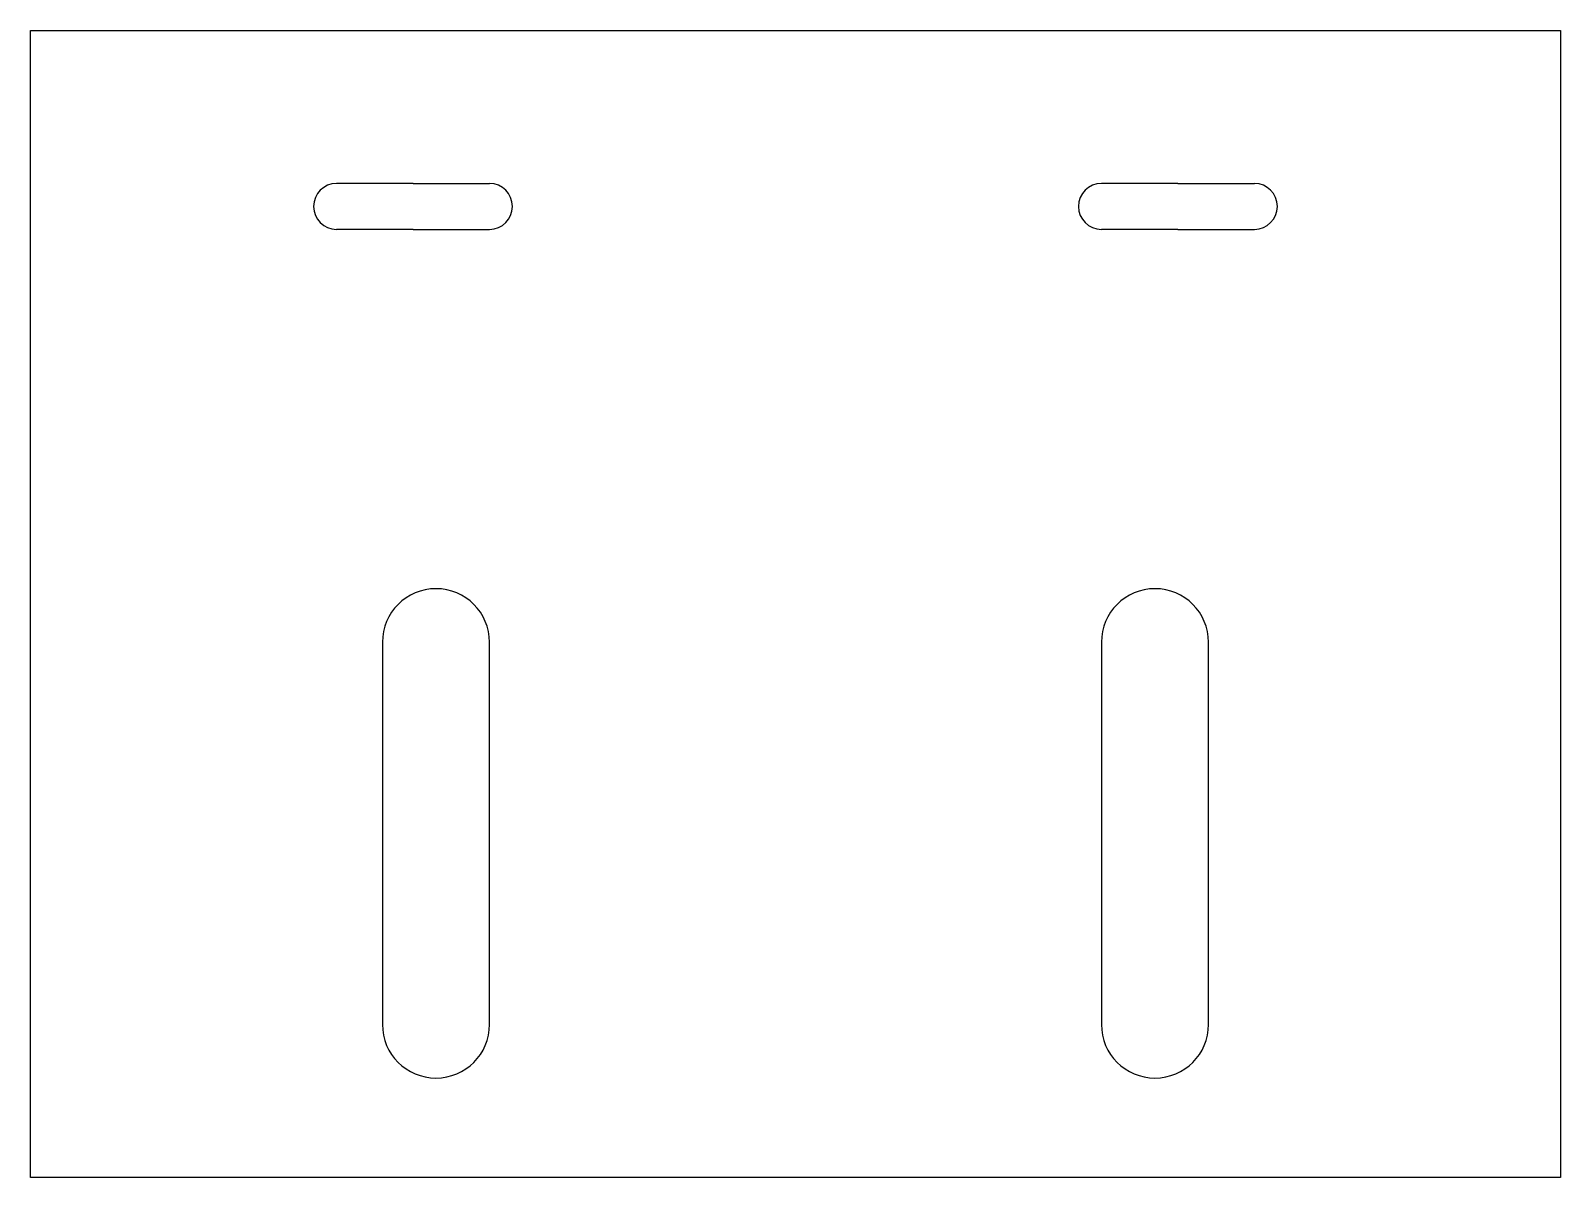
# Model space of a CAD drawing. Header units: millimetres. Extents: x 2417 to 2617, y 1561 to 1711.
import ezdxf

# ---------------------------------------------------------------- set-up
doc = ezdxf.new("R2010")
doc.units = ezdxf.units.MM

msp = doc.modelspace()

# ---------------------------------------------------------------- linework, layer by layer
for p, q in [((2417.48, 1710.82), (2617.48, 1710.82)), ((2417.48, 1560.82), (2417.48, 1710.82)), ((2617.48, 1710.82), (2617.48, 1560.82)), ((2467.48, 1690.82), (2457.48, 1690.82)), ((2467.48, 1690.82), (2477.48, 1690.82)), ((2567.48, 1690.82), (2557.48, 1690.82)), ((2567.48, 1690.82), (2577.48, 1690.82)), ((2467.48, 1684.82), (2457.48, 1684.82)), ((2467.48, 1684.82), (2477.48, 1684.82)), ((2567.48, 1684.82), (2557.48, 1684.82)), ((2567.48, 1684.82), (2577.48, 1684.82)), ((2463.48, 1630.82), (2463.48, 1580.82)), ((2477.48, 1580.82), (2477.48, 1630.82)), ((2557.48, 1630.82), (2557.48, 1580.82)), ((2571.48, 1580.82), (2571.48, 1630.82)), ((2617.48, 1560.82), (2417.48, 1560.82))]:
    msp.add_line(p, q)
for centre, radius, start, end in [((2457.48, 1687.82), 3, 90, 270), ((2477.48, 1687.82), 3, 270, 90), ((2557.48, 1687.82), 3, 90, 270), ((2577.48, 1687.82), 3, 270, 90), ((2470.48, 1630.82), 7, 0, 180), ((2564.48, 1630.82), 7, 0, 180), ((2470.48, 1580.82), 7, 180, 0), ((2564.48, 1580.82), 7, 180, 0)]:
    msp.add_arc(centre, radius, start, end)

doc.saveas('drawing.dxf')
